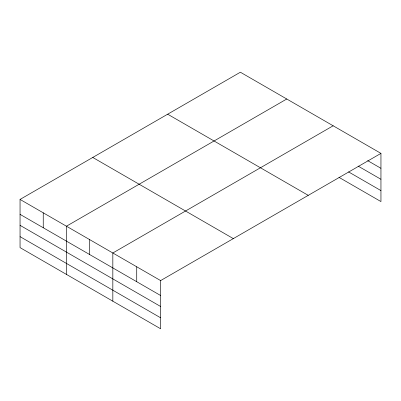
<?xml version="1.0" encoding="UTF-8"?>
<svg xmlns="http://www.w3.org/2000/svg" width="401" height="401" viewBox="0 0 401 401"><rect width="100%" height="100%" fill="white"/><g stroke="black" fill="none" stroke-linecap="round" stroke-linejoin="round"><path stroke-width="0.6" d="M380.95 153.382L240.374 72.22L20.05 199.427L20.05 247.617L160.626 328.78L160.626 280.585L380.95 153.382L380.95 201.573L338.995 177.352M286.765 99.007L66.441 226.209L66.441 274.399M333.156 125.789L112.831 252.991L112.831 301.186M367.672 160.641L380.95 168.305M358.113 166.099L380.95 179.287M348.554 171.894L380.95 190.595M167.668 114.2L308.244 195.357M92.756 157.448L233.332 238.61M20.05 199.427L160.626 280.585M20.05 214.35L160.626 295.512M20.05 225.327L160.626 306.489M20.05 236.64L160.626 317.798M136.726 266.79L136.726 281.713M89.634 239.597L89.634 254.525M43.243 212.816L43.243 227.743"/></g></svg>
